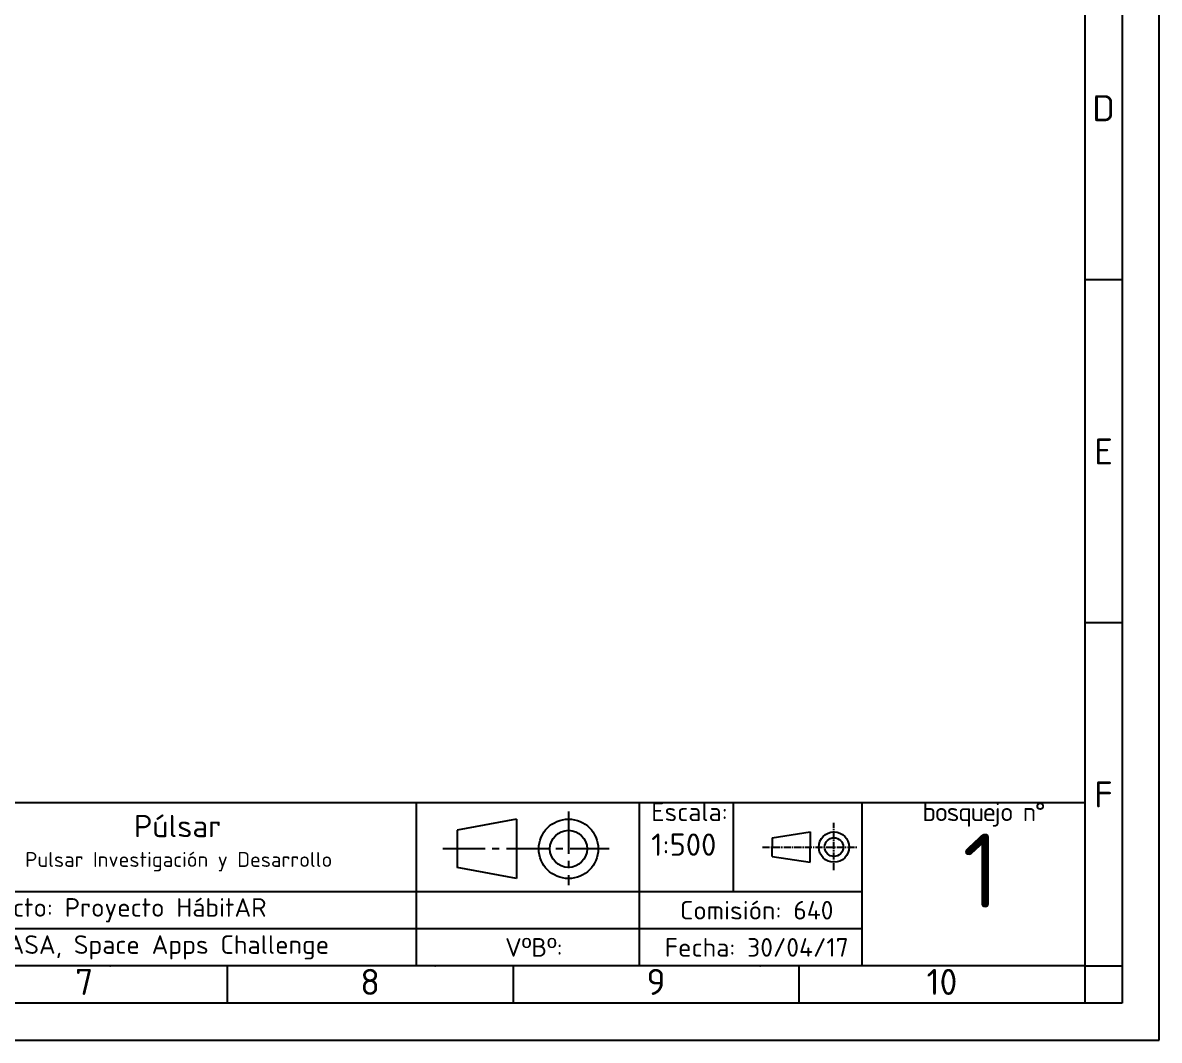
# Paper-space layout 'Presentación1' of a CAD drawing. Header units: millimetres. Extents: x 455 to 9071, y 15 to 4053.
# Drawn here: x 721.5 to 874.6, y 15.3 to 152.3 of the extents above; entities that cross this region are included whole.
import ezdxf

# ---------------------------------------------------------------- set-up
doc = ezdxf.new("R2010")
doc.units = ezdxf.units.MM
doc.linetypes.add('CENTER2', pattern=[28.575, 19.05, -3.175, 3.175, -3.175])
doc.linetypes.add('CENTRO2', pattern=[28.575, 19.05, -3.175, 3.175, -3.175])
doc.layers.get('0').update_dxf_attribs({"color": 1})
for name, color, linetype in [('Auxiliar 0.1', 5, 'Continuous'), ('Cables y piso', 4, 'Continuous'), ('Ejes de Simetría', 5, 'CENTRO2'), ('formato', 7, 'Continuous'), ('modulación', 6, 'Continuous'), ('modulación @ 1', 6, 'Continuous'), ('Márgenes', 1, 'Continuous'), ('rótulo', 1, 'Continuous'), ('texto rótulo', 4, 'Continuous')]:
    doc.layers.add(name, color=color, linetype=linetype)
doc.styles.add('IRAM', font='isocpeur.ttf')
doc.styles.get("Standard").update_dxf_attribs({"font": 'arial.ttf'})

# ---------------------------------------------------------------- blocks, each defined once
blk = doc.blocks.new('BORDER')
for p, q in [((420, 0), (420, 297)), ((0, 0), (420, 0))]:
    blk.add_line(p, q)

psp = doc.layouts.new('Presentación1')

# ---------------------------------------------------------------- linework, layer by layer
for p in [(733.307, 25.324), (777.057, 25.324), (820.807, 25.324)]:
    psp.add_point(p)
at = {"layer": 'Auxiliar 0.1', "linetype": 'CENTER2', "ltscale": 0.05}
for p, q in [((830.756, 38.208), (830.756, 44.57)), ((821.127, 41.324), (833.936, 41.324))]:
    psp.add_line(p, q, dxfattribs=at)
at = {"layer": 'Auxiliar 0.1'}
for p, q in [((822.439, 42.579), (827.532, 43.37)), ((827.532, 43.37), (827.532, 41.324)), ((822.439, 42.579), (822.439, 41.324)), ((822.439, 40.069), (822.439, 41.324)), ((827.532, 39.278), (827.532, 41.324)), ((822.439, 40.069), (827.532, 39.278))]:
    psp.add_line(p, q, dxfattribs=at)
for radius in [2.046, 1.255]:
    psp.add_circle((830.756, 41.324), radius, dxfattribs=at)
at = {"layer": 'Cables y piso'}
psp.add_line((788.015, 45.086), (788.015, 37.086), dxfattribs=at)
at = {"layer": 'Ejes de Simetría', "ltscale": 0.3}
for p, q in [((795.015, 46.121), (795.015, 36.19)), ((778.074, 41.156), (800.496, 41.156))]:
    psp.add_line(p, q, dxfattribs=at)
at = {"layer": 'modulación'}
for p, q in [((869.557, 307.324), (869.557, 20.324)), ((869.557, 117.657), (864.557, 117.657)), ((869.557, 71.491), (864.557, 71.491)), ((749.051, 25.324), (749.051, 20.324)), ((787.55, 25.324), (787.55, 20.324)), ((826.049, 25.324), (826.049, 20.324)), ((864.548, 25.324), (864.548, 20.324)), ((864.557, 25.324), (864.557, 20.324)), ((864.557, 25.324), (869.557, 25.324)), ((869.557, 20.324), (474.557, 20.324))]:
    psp.add_line(p, q, dxfattribs=at)
at = {"layer": 'Márgenes'}
for p, q in [((864.557, 302.324), (864.557, 25.324)), ((834.557, 35.324), (689.557, 35.324)), ((834.557, 30.324), (689.557, 30.324)), ((864.557, 25.324), (479.558, 25.324))]:
    psp.add_line(p, q, dxfattribs=at)
at = {"layer": 'rótulo', "linetype": 'Continuous'}
for p, q in [((689.557, 47.324), (864.557, 47.324)), ((774.557, 25.324), (774.557, 47.324)), ((804.557, 25.324), (804.557, 47.324)), ((817.22, 35.409), (817.22, 47.409)), ((834.557, 25.324), (834.557, 47.324))]:
    psp.add_line(p, q, dxfattribs=at)
at = {"layer": 'texto rótulo'}
for p, q in [((788.015, 45.086), (780.015, 43.586)), ((780.015, 43.586), (780.015, 38.586)), ((788.015, 37.086), (780.015, 38.586))]:
    psp.add_line(p, q, dxfattribs=at)
for radius in [4, 2.5]:
    psp.add_circle((795.015, 41.086), radius, dxfattribs=at)

# ---------------------------------------------------------------- block references
at = {"layer": 'formato'}
psp.add_blockref('BORDER', (454.557, 15.324), dxfattribs=at)

# ---------------------------------------------------------------- texts
at = {"layer": 'modulación', "char_height": 3.5, "width": 5, "attachment_point": 5}
for s, insert in [('{\\fISOCPEUR|b0|i0|c0|p34;D}', (867.057, 140.777)), ('{\\fISOCPEUR|b0|i0|c0|p34;E}', (867.057, 94.574)), ('{\\fISOCPEUR|b0|i0|c0|p34;F}', (867.057, 48.407))]:
    psp.add_mtext(s, dxfattribs=dict(at, insert=insert))
at = {"layer": 'modulación @ 1', "char_height": 3.5, "width": 38.49893, "attachment_point": 5}
for s, insert in [('{\\fISOCPEUR|b0|i0|c0|p34;7}', (729.801, 23.178)), ('{\\fISOCPEUR|b0|i0|c0|p34;8}', (768.3, 23.178)), ('{\\fISOCPEUR|b0|i0|c0|p34;9}', (806.799, 23.178)), ('{\\fISOCPEUR|b0|i0|c0|p34;10}', (845.298, 23.178))]:
    psp.add_mtext(s, dxfattribs=dict(at, insert=insert))
at = {"layer": 'texto rótulo', "char_height": 2.5, "style": 'IRAM'}
for s, insert, width, attachment_point in [(' Escala:{\\H1.4x; }\\P {\\H1.2x;1:500\\H1.55556x; }', (804.557, 47.324), 30, 1), ('\\pi6.58902;{\\T0.95; \\T0.9;bosquejo n°} {\\H1.4x; }\\P\\pi13.5;{\\H4x;\\C3;1\\H1.16667x; }', (834.557, 47.324), 30, 1), (' Proyecto: {\\C4;Proyecto HábitAR}', (732.057, 32.824), 85, 5), (' Comisión: {\\C4;640}', (819.557, 32.824), 30, 5), ('\\pi-15.5,l17,t17;EVENTO:^INASA, Space Apps Challenge ', (732.057, 27.824), 85, 5), (' VºBº:', (789.557, 27.824), 30, 5), (' Fecha: 30/04/17', (819.557, 27.824), 30, 5)]:
    psp.add_mtext(s, dxfattribs=dict(at, insert=insert, width=width, attachment_point=attachment_point))
at = {"layer": 'texto rótulo', "color": 4, "insert": (709.557, 47.324), "char_height": 3, "attachment_point": 1}
psp.add_mtext_dynamic_manual_height_columns('\\pi32.5;{\\fISOCPEUR|b0|i0|c0|p34;\\H0.33333x;\\P\\pi26.95006;\\H3x;\\C3;Púlsar\\P\\pi12.3001;\\H0.66667x;\\C4;Pulsar Investigación y Desarrollo}', width=65, gutter_width=0, heights=[12], dxfattribs=at)

doc.saveas('drawing.dxf')
